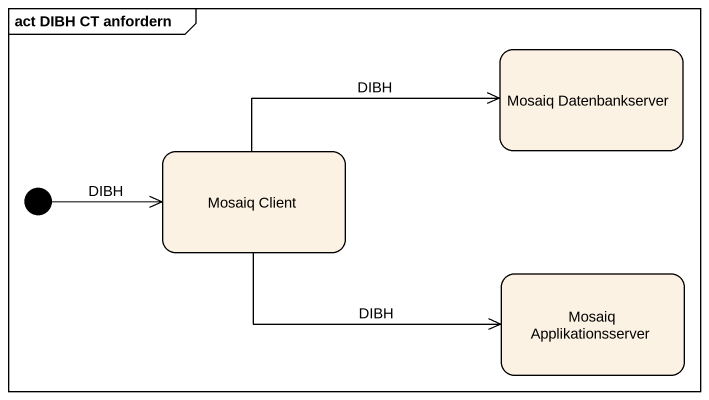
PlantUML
@startuml
mainframe act DIBH CT anfordern
hide empty description
state "Mosaiq Datenbankserver" as Mosaiq_Datenbankserver
state "Mosaiq Client" as Mosaiq_Client
state "Mosaiq Applikationsserver" as Mosaiq_Applikationsserver
[*] -right-> Mosaiq_Client : DIBH
Mosaiq_Client -right-> Mosaiq_Datenbankserver : DIBH
Mosaiq_Client -right-> Mosaiq_Applikationsserver : DIBH
@enduml
